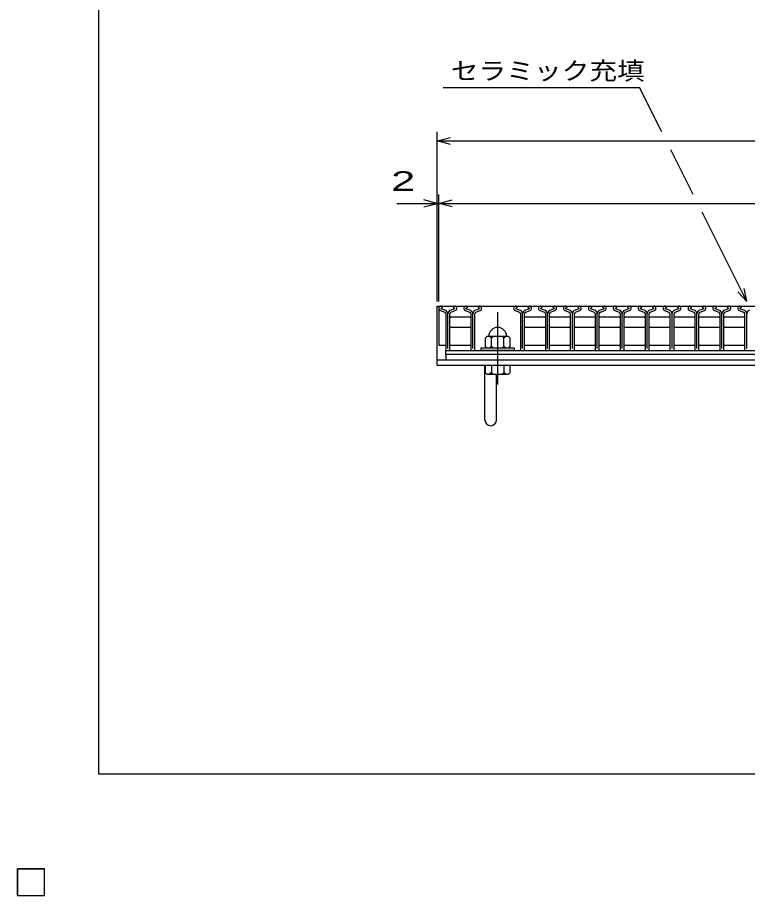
# Model space of a CAD drawing. Units: millimetres, scale not verified. Extents: x -1820 to 1731, y -1282 to 1054.
# Drawn here: x -1820 to -1002, y -1282 to -299 of the extents above; entities that cross this region are included whole.
import ezdxf
from ezdxf.enums import TextEntityAlignment as Align

# ---------------------------------------------------------------- set-up
doc = ezdxf.new("R2010")
doc.units = ezdxf.units.MM
doc.header["$LTSCALE"] = 10
doc.linetypes.add('CHAIN', pattern=[18.5, 12, -1.5, 3.5, -1.5])
for name, color, linetype, lineweight in [('0_2', 150, 'Continuous', 25), ('16', 3, 'Continuous', 25), ('19', 6, 'Continuous', 25), ('22', 2, 'Continuous', 25)]:
    doc.layers.add(name, color=color, linetype=linetype, lineweight=lineweight)
doc.styles.add('ベクトル', font='')
doc.styles.get('ベクトル').set_extended_font_data('ベクトル')

msp = doc.modelspace()

# ---------------------------------------------------------------- linework, layer by layer
at = {"layer": '0_2'}
for p, q in [((-1729, -1146.5), (-1729, 1053.5)), ((1731, -1146.5), (-1729, -1146.5))]:
    msp.add_line(p, q, dxfattribs=at)
at = {"layer": '16'}
for p, q in [((-1348, -622), (-352, -622)), ((-1348, -622), (-1348, -666)), ((-1346.38, -627.18), (-1341.51, -628.89)), ((-1341.3, -626.53), (-1345.62, -625.01)), ((-1345.46, -624.31), (-1344.02, -623.61)), ((-1344.02, -623.61), (-1344.02, -623.38)), ((-1330.4, -625.01), (-1334.72, -626.53)), ((-1334.51, -628.89), (-1329.64, -627.18)), ((-1332, -623.38), (-1332, -623.61)), ((-1332, -623.61), (-1330.56, -624.31)), ((-1318.48, -627.18), (-1313.61, -628.89)), ((-1313.4, -626.53), (-1317.72, -625.01)), ((-1317.56, -624.31), (-1316.12, -623.61)), ((-1316.12, -623.61), (-1316.12, -623.38)), ((-1302.5, -625.01), (-1306.82, -626.53)), ((-1306.61, -628.89), (-1301.74, -627.18)), ((-1304.1, -623.38), (-1304.1, -623.61)), ((-1304.1, -623.61), (-1302.66, -624.31)), ((-1262.68, -627.18), (-1257.81, -628.89)), ((-1257.6, -626.53), (-1261.92, -625.01)), ((-1261.76, -624.31), (-1260.32, -623.61)), ((-1260.32, -623.61), (-1260.32, -623.38)), ((-1246.7, -625.01), (-1251.02, -626.53)), ((-1250.81, -628.89), (-1245.94, -627.18)), ((-1248.3, -623.38), (-1248.3, -623.61)), ((-1248.3, -623.61), (-1246.86, -624.31)), ((-1234.78, -627.18), (-1229.91, -628.89)), ((-1229.7, -626.53), (-1234.02, -625.01)), ((-1233.86, -624.31), (-1232.42, -623.61)), ((-1232.42, -623.61), (-1232.42, -623.38)), ((-1218.8, -625.01), (-1223.12, -626.53)), ((-1222.91, -628.89), (-1218.04, -627.18)), ((-1220.4, -623.38), (-1220.4, -623.61)), ((-1220.4, -623.61), (-1218.96, -624.31)), ((-1206.88, -627.18), (-1202.01, -628.89)), ((-1201.8, -626.53), (-1206.12, -625.01)), ((-1205.96, -624.31), (-1204.52, -623.61)), ((-1204.52, -623.61), (-1204.52, -623.38)), ((-1190.9, -625.01), (-1195.22, -626.53)), ((-1195.01, -628.89), (-1190.14, -627.18)), ((-1192.5, -623.38), (-1192.5, -623.61)), ((-1192.5, -623.61), (-1191.06, -624.31)), ((-1178.98, -627.18), (-1174.11, -628.89)), ((-1173.9, -626.53), (-1178.22, -625.01)), ((-1178.06, -624.31), (-1176.62, -623.61)), ((-1176.62, -623.61), (-1176.62, -623.38)), ((-1163, -625.01), (-1167.32, -626.53)), ((-1167.11, -628.89), (-1162.24, -627.18)), ((-1164.6, -623.38), (-1164.6, -623.61)), ((-1164.6, -623.61), (-1163.16, -624.31)), ((-1151.08, -627.18), (-1146.21, -628.89)), ((-1146, -626.53), (-1150.32, -625.01)), ((-1150.16, -624.31), (-1148.72, -623.61)), ((-1148.72, -623.61), (-1148.72, -623.38)), ((-1135.1, -625.01), (-1139.42, -626.53)), ((-1139.21, -628.89), (-1134.34, -627.18)), ((-1136.7, -623.38), (-1136.7, -623.61)), ((-1136.7, -623.61), (-1135.26, -624.31)), ((-1123.18, -627.18), (-1118.31, -628.89)), ((-1118.1, -626.53), (-1122.42, -625.01)), ((-1122.26, -624.31), (-1120.82, -623.61)), ((-1120.82, -623.61), (-1120.82, -623.38)), ((-1107.2, -625.01), (-1111.52, -626.53)), ((-1111.31, -628.89), (-1106.44, -627.18)), ((-1108.8, -623.38), (-1108.8, -623.61)), ((-1108.8, -623.61), (-1107.36, -624.31)), ((-1095.28, -627.18), (-1090.41, -628.89)), ((-1090.2, -626.53), (-1094.52, -625.01)), ((-1094.36, -624.31), (-1092.92, -623.61)), ((-1092.92, -623.61), (-1092.92, -623.38)), ((-1079.3, -625.01), (-1083.62, -626.53)), ((-1083.41, -628.89), (-1078.54, -627.18)), ((-1080.9, -623.38), (-1080.9, -623.61)), ((-1080.9, -623.61), (-1079.46, -624.31)), ((-1067.38, -627.18), (-1062.51, -628.89)), ((-1062.3, -626.53), (-1066.62, -625.01)), ((-1066.46, -624.31), (-1065.02, -623.61)), ((-1065.02, -623.61), (-1065.02, -623.38)), ((-1051.4, -625.01), (-1055.72, -626.53)), ((-1055.51, -628.89), (-1050.64, -627.18)), ((-1053, -623.38), (-1053, -623.61)), ((-1053, -623.61), (-1051.56, -624.31)), ((-1039.48, -627.18), (-1034.61, -628.89)), ((-1034.4, -626.53), (-1038.72, -625.01)), ((-1038.56, -624.31), (-1037.12, -623.61)), ((-1037.12, -623.61), (-1037.12, -623.38)), ((-1023.5, -625.01), (-1027.82, -626.53)), ((-1027.61, -628.89), (-1022.74, -627.18)), ((-1025.1, -623.38), (-1025.1, -623.61)), ((-1025.1, -623.61), (-1023.66, -624.31)), ((-1011.58, -627.18), (-1006.71, -628.89)), ((-1006.5, -626.53), (-1010.82, -625.01)), ((-1010.66, -624.31), (-1009.22, -623.61)), ((-1009.22, -623.61), (-1009.22, -623.38)), ((-1340.31, -630.59), (-1340.31, -671.31)), ((-1338, -669.71), (-1338, -630.64)), ((-1335.75, -635), (-1334.75, -634)), ((-1335.71, -671.31), (-1335.71, -630.59)), ((-1334.75, -634), (-1313.35, -634)), ((-1313.35, -634), (-1312.35, -635)), ((-1312.41, -630.59), (-1312.41, -671.31)), ((-1310.1, -669.71), (-1310.1, -630.64)), ((-1307.81, -671.31), (-1307.81, -630.59)), ((-1256.61, -630.59), (-1256.61, -671.31)), ((-1254.3, -669.71), (-1254.3, -630.64)), ((-1252.05, -635), (-1251.05, -634)), ((-1252.01, -671.31), (-1252.01, -630.59)), ((-1251.05, -634), (-1229.65, -634)), ((-1229.65, -634), (-1228.65, -635)), ((-1228.71, -630.59), (-1228.71, -671.31)), ((-1226.4, -669.71), (-1226.4, -630.64)), ((-1224.15, -635), (-1223.15, -634)), ((-1224.11, -671.31), (-1224.11, -630.59)), ((-1223.15, -634), (-1201.75, -634)), ((-1201.75, -634), (-1200.75, -635)), ((-1200.81, -630.59), (-1200.81, -671.31)), ((-1198.5, -669.71), (-1198.5, -630.64)), ((-1196.25, -635), (-1195.25, -634)), ((-1196.21, -671.31), (-1196.21, -630.59)), ((-1195.25, -634), (-1173.85, -634)), ((-1173.85, -634), (-1172.85, -635)), ((-1172.91, -630.59), (-1172.91, -671.31)), ((-1170.6, -669.71), (-1170.6, -630.64)), ((-1168.35, -635), (-1167.35, -634)), ((-1168.31, -671.31), (-1168.31, -630.59)), ((-1167.35, -634), (-1145.95, -634)), ((-1145.95, -634), (-1144.95, -635)), ((-1145.01, -630.59), (-1145.01, -671.31)), ((-1142.7, -669.71), (-1142.7, -630.64)), ((-1140.45, -635), (-1139.45, -634)), ((-1140.41, -671.31), (-1140.41, -630.59)), ((-1139.45, -634), (-1118.05, -634)), ((-1118.05, -634), (-1117.05, -635)), ((-1117.11, -630.59), (-1117.11, -671.31)), ((-1114.8, -669.71), (-1114.8, -630.64)), ((-1112.55, -635), (-1111.55, -634)), ((-1112.51, -671.31), (-1112.51, -630.59)), ((-1111.55, -634), (-1090.15, -634)), ((-1090.15, -634), (-1089.15, -635)), ((-1089.21, -630.59), (-1089.21, -671.31)), ((-1086.9, -669.71), (-1086.9, -630.64)), ((-1084.65, -635), (-1083.65, -634)), ((-1084.61, -671.31), (-1084.61, -630.59)), ((-1083.65, -634), (-1062.25, -634)), ((-1062.25, -634), (-1061.25, -635)), ((-1061.31, -630.59), (-1061.31, -671.31)), ((-1059, -669.71), (-1059, -630.64)), ((-1056.75, -635), (-1055.75, -634)), ((-1056.71, -671.31), (-1056.71, -630.59)), ((-1055.75, -634), (-1034.35, -634)), ((-1034.35, -634), (-1033.35, -635)), ((-1033.41, -630.59), (-1033.41, -671.31)), ((-1031.1, -669.71), (-1031.1, -630.64)), ((-1028.85, -635), (-1027.85, -634)), ((-1028.81, -671.31), (-1028.81, -630.59)), ((-1027.85, -634), (-1006.45, -634)), ((-1006.45, -634), (-1005.45, -635)), ((-1005.51, -630.59), (-1005.51, -671.31)), ((-1003.2, -669.71), (-1003.2, -630.64)), ((-1334.75, -646), (-1335.75, -645)), ((-1313.35, -646), (-1334.75, -646)), ((-1312.35, -645), (-1313.35, -646)), ((-1251.05, -646), (-1252.05, -645)), ((-1229.65, -646), (-1251.05, -646)), ((-1228.65, -645), (-1229.65, -646)), ((-1223.15, -646), (-1224.15, -645)), ((-1201.75, -646), (-1223.15, -646)), ((-1200.75, -645), (-1201.75, -646)), ((-1195.25, -646), (-1196.25, -645)), ((-1173.85, -646), (-1195.25, -646)), ((-1172.85, -645), (-1173.85, -646)), ((-1167.35, -646), (-1168.35, -645)), ((-1145.95, -646), (-1167.35, -646)), ((-1144.95, -645), (-1145.95, -646)), ((-1139.45, -646), (-1140.45, -645)), ((-1118.05, -646), (-1139.45, -646)), ((-1117.05, -645), (-1118.05, -646)), ((-1111.55, -646), (-1112.55, -645)), ((-1090.15, -646), (-1111.55, -646)), ((-1089.15, -645), (-1090.15, -646)), ((-1083.65, -646), (-1084.65, -645)), ((-1062.25, -646), (-1083.65, -646)), ((-1061.25, -645), (-1062.25, -646)), ((-1055.75, -646), (-1056.75, -645)), ((-1034.35, -646), (-1055.75, -646)), ((-1033.35, -645), (-1034.35, -646)), ((-1027.85, -646), (-1028.85, -645)), ((-1006.45, -646), (-1027.85, -646)), ((-1005.45, -645), (-1006.45, -646)), ((-1294.2, -656), (-1296.2, -658)), ((-1296.2, -658), (-1296.2, -667)), ((-1270.2, -656), (-1294.2, -656)), ((-1289.2, -658), (-1291.2, -656)), ((-1287.2, -656), (-1289.2, -658)), ((-1289.2, -667), (-1289.2, -658)), ((-1275.2, -658), (-1277.2, -656)), ((-1273.2, -656), (-1275.2, -658)), ((-1275.2, -667), (-1275.2, -658)), ((-1268.2, -658), (-1270.2, -656)), ((-1268.2, -667), (-1268.2, -658)), ((-1348, -666), (-1340.3, -666)), ((-1335.7, -666), (-1312.4, -666)), ((-1296.2, -667), (-1294.2, -669)), ((-1291.2, -669), (-1289.2, -667)), ((-1289.2, -667), (-1287.2, -669)), ((-1277.2, -669), (-1275.2, -667)), ((-1275.2, -667), (-1273.2, -669)), ((-1270.2, -669), (-1268.2, -667)), ((-1252, -666), (-1228.7, -666)), ((-1224.1, -666), (-1200.8, -666)), ((-1196.2, -666), (-1172.9, -666)), ((-1168.3, -666), (-1145, -666)), ((-1140.4, -666), (-1117.1, -666)), ((-1112.5, -666), (-1089.2, -666)), ((-1084.6, -666), (-1061.3, -666)), ((-1056.7, -666), (-1033.4, -666)), ((-1028.8, -666), (-1005.5, -666)), ((-1340.3, -672), (-359.7, -672)), ((-1340.3, -676.5), (-1340.3, -672)), ((-359.7, -676.5), (-1340.3, -676.5)), ((-1340.3, -676.5), (-1340.3, -682.5)), ((-1339.61, -672.01), (-1336.41, -672.01)), ((-1311.71, -672.01), (-1308.51, -672.01)), ((-1300.7, -672), (-1300.7, -669)), ((-1300.7, -669), (-1263.7, -669)), ((-1263.7, -672), (-1300.7, -672)), ((-1263.7, -669), (-1263.7, -672)), ((-1255.91, -672.01), (-1252.71, -672.01)), ((-1228.01, -672.01), (-1224.81, -672.01)), ((-1200.11, -672.01), (-1196.91, -672.01)), ((-1172.21, -672.01), (-1169.01, -672.01)), ((-1144.31, -672.01), (-1141.11, -672.01)), ((-1116.41, -672.01), (-1113.21, -672.01)), ((-1088.51, -672.01), (-1085.31, -672.01)), ((-1060.61, -672.01), (-1057.41, -672.01)), ((-1032.71, -672.01), (-1029.51, -672.01)), ((-1004.81, -672.01), (-1001.61, -672.01)), ((-1340.3, -682.5), (-359.7, -682.5)), ((-1820, -1252.5), (-1790, -1252.5)), ((-1820, -1282.5), (-1820, -1252.5)), ((-1820, -1252.5), (-1790, -1252.5)), ((-1820, -1282.5), (-1820, -1252.5)), ((-1820, -1252.5), (-1790, -1252.5)), ((-1820, -1282.5), (-1820, -1252.5)), ((-1820, -1252.5), (-1790, -1252.5)), ((-1820, -1282.5), (-1820, -1252.5)), ((-1820, -1252.5), (-1790, -1252.5)), ((-1820, -1282.5), (-1820, -1252.5)), ((-1790, -1282.5), (-1790, -1252.5)), ((-1790, -1282.5), (-1790, -1252.5)), ((-1790, -1282.5), (-1790, -1252.5)), ((-1790, -1282.5), (-1790, -1252.5)), ((-1790, -1282.5), (-1790, -1252.5)), ((-1820, -1282.5), (-1790, -1282.5)), ((-1820, -1282.5), (-1790, -1282.5)), ((-1820, -1282.5), (-1790, -1282.5)), ((-1820, -1282.5), (-1790, -1282.5)), ((-1820, -1282.5), (-1790, -1282.5))]:
    msp.add_line(p, q, dxfattribs=at)
at = {"layer": '16', "linetype": 'CHAIN'}
msp.add_line((-1282.2, -629), (-1282.2, -710), dxfattribs=at)
at = {"layer": '16'}
for centre, radius, start, end in [((-1345.31, -624.7), 2.7, 90.98, 246.68), ((-1345.29, -624.72), 0.44, 111.91, 222.33), ((-1345.47, -623.45), 1.45, 2.5, 85.55), ((-1342.11, -630.59), 1.8, 0, 70.58), ((-1342.59, -630.94), 4.6, 3.78, 73.7), ((-1333.43, -630.94), 4.6, 106.3, 176.22), ((-1333.91, -630.59), 1.8, 109.42, 180), ((-1330.55, -623.45), 1.45, 94.45, 177.5), ((-1330.71, -624.7), 2.7, 293.32, 89.02002), ((-1330.73, -624.72), 0.44, 317.67, 68.08999), ((-1317.41, -624.7), 2.7, 90.98, 246.68), ((-1317.39, -624.72), 0.44, 111.91, 222.33), ((-1317.57, -623.45), 1.45, 2.5, 85.55), ((-1314.21, -630.59), 1.8, 0, 70.58), ((-1314.69, -630.94), 4.6, 3.78, 73.7), ((-1305.53, -630.94), 4.6, 106.3, 176.22), ((-1306.01, -630.59), 1.8, 109.42, 180), ((-1302.65, -623.45), 1.45, 94.45, 177.5), ((-1302.81, -624.7), 2.7, 293.32, 89.02002), ((-1302.83, -624.72), 0.44, 317.67, 68.08999), ((-1261.61, -624.7), 2.7, 90.98, 246.68), ((-1261.59, -624.72), 0.44, 111.91, 222.33), ((-1261.77, -623.45), 1.45, 2.5, 85.55), ((-1258.41, -630.59), 1.8, 0, 70.58), ((-1258.89, -630.94), 4.6, 3.78, 73.7), ((-1249.73, -630.94), 4.6, 106.3, 176.22), ((-1250.21, -630.59), 1.8, 109.42, 180), ((-1246.85, -623.45), 1.45, 94.45, 177.5), ((-1247.01, -624.7), 2.7, 293.32, 89.02002), ((-1247.03, -624.72), 0.44, 317.67, 68.08999), ((-1233.71, -624.7), 2.7, 90.98, 246.68), ((-1233.69, -624.72), 0.44, 111.91, 222.33), ((-1233.87, -623.45), 1.45, 2.5, 85.55), ((-1230.51, -630.59), 1.8, 0, 70.58), ((-1230.99, -630.94), 4.6, 3.78, 73.7), ((-1221.83, -630.94), 4.6, 106.3, 176.22), ((-1222.31, -630.59), 1.8, 109.42, 180), ((-1218.95, -623.45), 1.45, 94.45, 177.5), ((-1219.11, -624.7), 2.7, 293.32, 89.02002), ((-1219.13, -624.72), 0.44, 317.67, 68.08999), ((-1205.81, -624.7), 2.7, 90.98, 246.68), ((-1205.79, -624.72), 0.44, 111.91, 222.33), ((-1205.97, -623.45), 1.45, 2.5, 85.55), ((-1202.61, -630.59), 1.8, 0, 70.58), ((-1203.09, -630.94), 4.6, 3.78, 73.7), ((-1193.93, -630.94), 4.6, 106.3, 176.22), ((-1194.41, -630.59), 1.8, 109.42, 180), ((-1191.05, -623.45), 1.45, 94.45, 177.5), ((-1191.21, -624.7), 2.7, 293.32, 89.02002), ((-1191.23, -624.72), 0.44, 317.67, 68.08999), ((-1177.91, -624.7), 2.7, 90.98, 246.68), ((-1177.89, -624.72), 0.44, 111.91, 222.33), ((-1178.07, -623.45), 1.45, 2.5, 85.55), ((-1174.71, -630.59), 1.8, 0, 70.58), ((-1175.19, -630.94), 4.6, 3.78, 73.7), ((-1166.03, -630.94), 4.6, 106.3, 176.22), ((-1166.51, -630.59), 1.8, 109.42, 180), ((-1163.15, -623.45), 1.45, 94.45, 177.5), ((-1163.31, -624.7), 2.7, 293.32, 89.02002), ((-1163.33, -624.72), 0.44, 317.67, 68.08999), ((-1150.01, -624.7), 2.7, 90.98, 246.68), ((-1149.99, -624.72), 0.44, 111.91, 222.33), ((-1150.17, -623.45), 1.45, 2.5, 85.55), ((-1146.81, -630.59), 1.8, 0, 70.58), ((-1147.29, -630.94), 4.6, 3.78, 73.7), ((-1138.13, -630.94), 4.6, 106.3, 176.22), ((-1138.61, -630.59), 1.8, 109.42, 180), ((-1135.25, -623.45), 1.45, 94.45, 177.5), ((-1135.41, -624.7), 2.7, 293.32, 89.02002), ((-1135.43, -624.72), 0.44, 317.67, 68.08999), ((-1122.11, -624.7), 2.7, 90.98, 246.68), ((-1122.09, -624.72), 0.44, 111.91, 222.33), ((-1122.27, -623.45), 1.45, 2.5, 85.55), ((-1118.91, -630.59), 1.8, 0, 70.58), ((-1119.39, -630.94), 4.6, 3.78, 73.7), ((-1110.23, -630.94), 4.6, 106.3, 176.22), ((-1110.71, -630.59), 1.8, 109.42, 180), ((-1107.35, -623.45), 1.45, 94.45, 177.5), ((-1107.51, -624.7), 2.7, 293.32, 89.02002), ((-1107.53, -624.72), 0.44, 317.67, 68.08999), ((-1094.21, -624.7), 2.7, 90.98, 246.68), ((-1094.19, -624.72), 0.44, 111.91, 222.33), ((-1094.37, -623.45), 1.45, 2.5, 85.55), ((-1091.01, -630.59), 1.8, 0, 70.58), ((-1091.49, -630.94), 4.6, 3.78, 73.7), ((-1082.33, -630.94), 4.6, 106.3, 176.22), ((-1082.81, -630.59), 1.8, 109.42, 180), ((-1079.45, -623.45), 1.45, 94.45, 177.5), ((-1079.61, -624.7), 2.7, 293.32, 89.02002), ((-1079.63, -624.72), 0.44, 317.67, 68.08999), ((-1066.31, -624.7), 2.7, 90.98, 246.68), ((-1066.29, -624.72), 0.44, 111.91, 222.33), ((-1066.47, -623.45), 1.45, 2.5, 85.55), ((-1063.11, -630.59), 1.8, 0, 70.58), ((-1063.59, -630.94), 4.6, 3.78, 73.7), ((-1054.43, -630.94), 4.6, 106.3, 176.22), ((-1054.91, -630.59), 1.8, 109.42, 180), ((-1051.55, -623.45), 1.45, 94.45, 177.5), ((-1051.71, -624.7), 2.7, 293.32, 89.02002), ((-1051.73, -624.72), 0.44, 317.67, 68.08999), ((-1038.41, -624.7), 2.7, 90.98, 246.68), ((-1038.39, -624.72), 0.44, 111.91, 222.33), ((-1038.57, -623.45), 1.45, 2.5, 85.55), ((-1035.21, -630.59), 1.8, 0, 70.58), ((-1035.69, -630.94), 4.6, 3.78, 73.7), ((-1026.53, -630.94), 4.6, 106.3, 176.22), ((-1027.01, -630.59), 1.8, 109.42, 180), ((-1023.65, -623.45), 1.45, 94.45, 177.5), ((-1023.81, -624.7), 2.7, 293.32, 89.02002), ((-1023.83, -624.72), 0.44, 317.67, 68.08999), ((-1010.51, -624.7), 2.7, 90.98, 246.68), ((-1010.49, -624.72), 0.44, 111.91, 222.33), ((-1010.67, -623.45), 1.45, 2.5, 85.55), ((-1007.31, -630.59), 1.8, 0, 70.58), ((-1007.79, -630.94), 4.6, 3.78, 73.7), ((-998.63, -630.94), 4.6, 106.3, 176.22), ((-1282.2, -656), 10, 0, 180), ((-1339.61, -671.31), 0.7, 180, 270), ((-1336.41, -671.31), 0.7, 270, 0), ((-1311.71, -671.31), 0.7, 180, 270), ((-1308.51, -671.31), 0.7, 270, 0), ((-1255.91, -671.31), 0.7, 180, 270), ((-1252.71, -671.31), 0.7, 270, 0), ((-1228.01, -671.31), 0.7, 180, 270), ((-1224.81, -671.31), 0.7, 270, 0), ((-1200.11, -671.31), 0.7, 180, 270), ((-1196.91, -671.31), 0.7, 270, 0), ((-1172.21, -671.31), 0.7, 180, 270), ((-1169.01, -671.31), 0.7, 270, 0), ((-1144.31, -671.31), 0.7, 180, 270), ((-1141.11, -671.31), 0.7, 270, 0), ((-1116.41, -671.31), 0.7, 180, 270), ((-1113.21, -671.31), 0.7, 270, 0), ((-1088.51, -671.31), 0.7, 180, 270), ((-1085.31, -671.31), 0.7, 270, 0), ((-1060.61, -671.31), 0.7, 180, 270), ((-1057.41, -671.31), 0.7, 270, 0), ((-1032.71, -671.31), 0.7, 180, 270), ((-1029.51, -671.31), 0.7, 270, 0), ((-1004.81, -671.31), 0.7, 180, 270)]:
    msp.add_arc(centre, radius, start, end, dxfattribs=at)
at = {"layer": '19'}
for p, q in [((-1350, -682.5), (-1350, -622)), ((-1350, -622), (-1348, -622)), ((-1350, -682.5), (-350, -682.5)), ((-1350, -688.5), (-1350, -682.5)), ((-350, -688.5), (-1350, -688.5)), ((-1296.5, -749.61), (-1296.5, -688.5)), ((-1296.2, -688.5), (-1296.2, -696.5)), ((-1268.2, -688.5), (-1296.2, -688.5)), ((-1289.2, -688.5), (-1289.2, -696.5)), ((-1275.2, -688.5), (-1275.2, -696.5)), ((-1268.2, -696.5), (-1268.2, -688.5)), ((-1296.2, -696.5), (-1294.2, -698.5)), ((-1289.2, -696.5), (-1291.2, -698.5)), ((-1287.2, -698.5), (-1289.2, -696.5)), ((-1275.2, -696.5), (-1277.2, -698.5)), ((-1273.2, -698.5), (-1275.2, -696.5)), ((-1270.2, -698.5), (-1268.2, -696.5)), ((-1294.2, -698.5), (-1270.2, -698.5)), ((-1283.5, -749.61), (-1283.5, -698.5))]:
    msp.add_line(p, q, dxfattribs=at)
msp.add_arc((-1290, -749.61), 6.5, 180, 0, dxfattribs=at)
at = {"layer": '22', "color": 4}
for p, q in [((-1343.2, -377), (-1123.2, -377)), ((-1098.2, -427), (-1123.2, -377)), ((-1350, -617), (-1350, -427)), ((-1350, -437), (-1335, -433)), ((-1335, -441), (-1350, -437)), ((-1350, -437), (-350, -437)), ((-1063.2, -497), (-1088.2, -447)), ((-1350, -617), (-1350, -497)), ((-1348, -617), (-1348, -497)), ((-1395, -507), (-1350, -507)), ((-1350, -507), (-1365, -503)), ((-1365, -511), (-1350, -507)), ((-1350, -507), (-1348, -507)), ((-1348, -507), (-1333, -503)), ((-1333, -511), (-1348, -507)), ((-1348, -507), (-352, -507)), ((-1003.2, -617), (-1053.2, -517)), ((-1003.2, -617), (-1013.2, -606)), ((-1003.2, -617), (-1006.2, -602.4))]:
    msp.add_line(p, q, dxfattribs=at)
at = {"layer": '22'}
for p, q in [((-1790, -1252.5), (-1820, -1252.5)), ((-1820, -1252.5), (-1820, -1282.5)), ((-1790, -1252.5), (-1820, -1252.5)), ((-1820, -1252.5), (-1820, -1282.5)), ((-1790, -1252.5), (-1820, -1252.5)), ((-1820, -1252.5), (-1820, -1282.5)), ((-1790, -1282.5), (-1790, -1252.5)), ((-1790, -1282.5), (-1790, -1252.5)), ((-1790, -1282.5), (-1790, -1252.5)), ((-1820, -1282.5), (-1790, -1282.5)), ((-1820, -1282.5), (-1790, -1282.5)), ((-1820, -1282.5), (-1790, -1282.5))]:
    msp.add_line(p, q, dxfattribs=at)

# ---------------------------------------------------------------- texts
at = {"layer": '22', "style": 'ベクトル'}
for s, height, width, p in [('セラミック充填', 19.79, 1.15, (-1334.7, -358.5)), (' 2 ', 21.99, 1.65, (-1415, -482))]:
    msp.add_text(s, height=height, dxfattribs=dict(at, width=width)).set_placement(p, align=Align.MIDDLE_LEFT)

doc.saveas('drawing.dxf')
